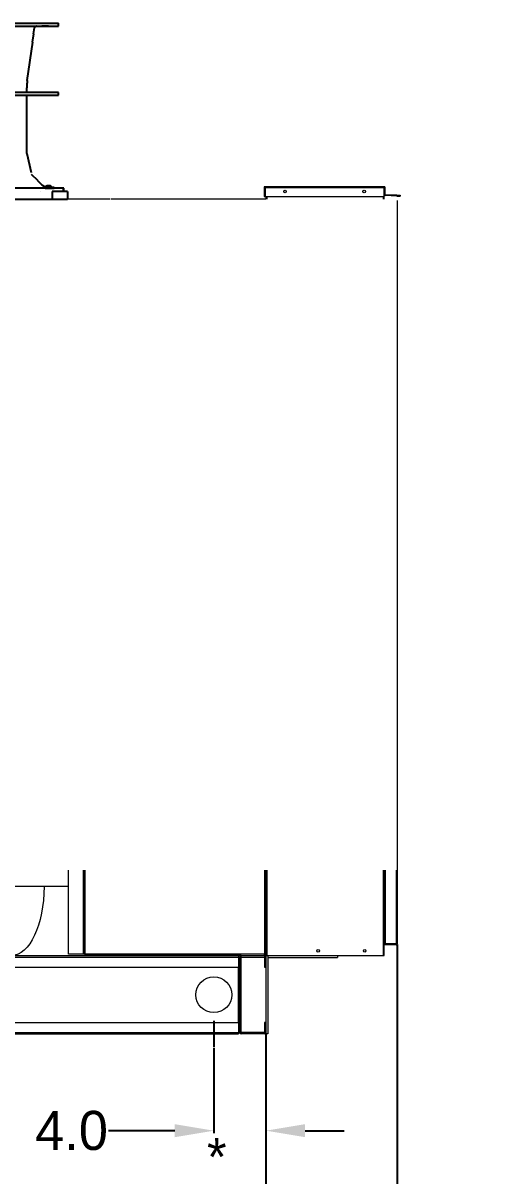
# Model space of a CAD drawing. Header units: inches. Extents: x 1139 to 1619, y -685 to -381.
# Drawn here: x 1361.3 to 1398.2, y -627.3 to -538.9 of the extents above; entities that cross this region are included whole.
import ezdxf

# ---------------------------------------------------------------- set-up
doc = ezdxf.new("R2010")
doc.units = ezdxf.units.IN
doc.header["$MEASUREMENT"] = 0
doc.header["$PDSIZE"] = -1
doc.layers.add('L64', color=7, linetype='Continuous')
doc.dimstyles.get("Standard").update_dxf_attribs({"dimtxt": 3, "dimasz": 3, "dimexe": 0.18, "dimexo": 0.0625, "dimgap": 0.09, "dimtad": 0, "dimtih": 1, "dimtoh": 1, "dimdec": 1, "dimzin": 0, "dimdsep": 46, "dimtxsty": 'Standard', "dimcen": 0.09, "dimadec": 0, "dimazin": 0, "dimtfac": 1, "dimtdec": 1, "dimtofl": 0, "dimtmove": 0, "dimatfit": 3, "dimfxl": 1, "dimtolj": 1, "dimtzin": 0, "dimarcsym": 0})

# ---------------------------------------------------------------- blocks, each defined once
blk = doc.blocks.new('*D8')
at = {"color": 0, "lineweight": -2}
for p, q in [((1379.97, -616.474), (1379.97, -624.022)), ((1375.97, -617.474), (1375.97, -624.022)), ((1372.97, -623.842), (1367.895, -623.842)), ((1382.97, -623.842), (1385.97, -623.842))]:
    blk.add_line(p, q, dxfattribs=at)
at = {"color": 0}
for points in [[(1372.97, -623.342), (1372.97, -624.342), (1375.97, -623.842)], [(1382.97, -623.342), (1382.97, -624.342), (1379.97, -623.842)]]:
    blk.add_solid(points, dxfattribs=at)
at = {"layer": 'Defpoints', "color": 0}
for p in [(1379.97, -616.411), (1375.97, -617.411), (1379.97, -623.842)]:
    blk.add_point(p, dxfattribs=at)
at = {"color": 0, "insert": (1365.055, -623.842), "char_height": 3, "attachment_point": 5}
blk.add_mtext('\\A1;4.0', dxfattribs=at)
blk = doc.blocks.new('*D9')
at = {"color": 0, "lineweight": -2}
for p, q in [((1390.045, -609.568), (1390.045, -630.957)), ((1379.97, -616.474), (1379.97, -630.957)), ((1382.97, -630.777), (1387.045, -630.777)), ((1390.045, -630.777), (1394.119, -630.777))]:
    blk.add_line(p, q, dxfattribs=at)
at = {"color": 0}
for points in [[(1382.97, -630.277), (1382.97, -631.277), (1379.97, -630.777)], [(1387.045, -630.277), (1387.045, -631.277), (1390.045, -630.777)]]:
    blk.add_solid(points, dxfattribs=at)
at = {"layer": 'Defpoints', "color": 0}
for p in [(1390.045, -609.506), (1379.97, -616.411), (1390.045, -630.777)]:
    blk.add_point(p, dxfattribs=at)
at = {"color": 0, "insert": (1395.959, -630.777), "char_height": 3, "attachment_point": 5}
blk.add_mtext('\\A1;10', dxfattribs=at)
blk = doc.blocks.new('*D11')
at = {"color": 0, "lineweight": -2}
for p, q in [((1379.97, -618.075), (1379.97, -630.957)), ((1301.977, -620.257), (1301.977, -630.957)), ((1304.977, -630.777), (1336.633, -630.777)), ((1376.97, -630.777), (1345.313, -630.777))]:
    blk.add_line(p, q, dxfattribs=at)
at = {"color": 0}
for points in [[(1304.977, -630.277), (1304.977, -631.277), (1301.977, -630.777)], [(1376.97, -630.277), (1376.97, -631.277), (1379.97, -630.777)]]:
    blk.add_solid(points, dxfattribs=at)
at = {"layer": 'Defpoints', "color": 0}
for p in [(1379.97, -618.013), (1301.977, -620.195), (1301.977, -630.777)]:
    blk.add_point(p, dxfattribs=at)
at = {"color": 0, "insert": (1340.973, -630.777), "char_height": 3, "attachment_point": 5}
blk.add_mtext('\\A1;78.0', dxfattribs=at)

msp = doc.modelspace()

# ---------------------------------------------------------------- linework, layer by layer
at = {"color": 0, "linetype": 'Continuous', "lineweight": 25}
for p, q in [((1332.637, -538.858), (1364.057, -538.858)), ((1332.637, -539.086), (1364.057, -539.086)), ((1362.138, -539.692), (1362.202, -539.236)), ((1362.357, -539.101), (1362.595, -539.099)), ((1363.406, -539.092), (1364.057, -539.086)), ((1364.057, -539.086), (1364.057, -538.858)), ((1361.655, -543.277), (1362.07, -540.324)), ((1362.068, -540.323), (1362.157, -539.692)), ((1361.616, -544.161), (1361.616, -543.825)), ((1364.057, -544.182), (1329.687, -544.161)), ((1329.687, -544.417), (1364.057, -544.395)), ((1361.616, -548.878), (1361.616, -544.417)), ((1364.057, -544.395), (1364.057, -544.182)), ((1361.616, -548.878), (1361.949, -550.314)), ((1362.454, -550.944), (1361.987, -550.484)), ((1362.436, -550.944), (1362.773, -551.275)), ((1328.444, -551.499), (1362.86, -551.499)), ((1362.86, -551.527), (1328.444, -551.527)), ((1362.686, -551.771), (1362.686, -551.769)), ((1362.773, -551.275), (1363.06, -551.431)), ((1362.86, -551.465), (1362.86, -551.536)), ((1362.987, -551.465), (1362.86, -551.465)), ((1363.726, -551.465), (1362.987, -551.465)), ((1363.06, -551.426), (1363.057, -551.465)), ((1363.128, -551.426), (1363.06, -551.426)), ((1363.526, -551.426), (1363.128, -551.426)), ((1363.372, -551.34), (1363.372, -551.339)), ((1363.529, -551.465), (1363.526, -551.426)), ((1363.565, -551.771), (1363.565, -552.362)), ((1364.746, -551.771), (1363.565, -551.771)), ((1363.715, -551.544), (1363.661, -551.544)), ((1363.726, -551.543), (1363.715, -551.544)), ((1363.726, -551.544), (1363.726, -551.465)), ((1364.373, -551.537), (1363.726, -551.531)), ((1364.455, -551.537), (1364.373, -551.537)), ((1364.434, -551.713), (1364.437, -551.545)), ((1364.452, -551.713), (1364.455, -551.545)), ((1364.746, -551.771), (1364.746, -552.362)), ((1327.739, -552.362), (1363.565, -552.362)), ((1363.565, -552.362), (1364.746, -552.362))]:
    msp.add_line(p, q, dxfattribs=at)
at = {"color": 0}
msp.add_line((1375.97, -615.411), (1375.97, -617.411), dxfattribs=at)
msp.add_line((1375.97, -615.411), (1375.97, -617.411), dxfattribs=at)
at = {"color": 0, "linetype": 'Continuous', "lineweight": 25}
for centre, radius, start, end in [((1365.553, -543.825), 3.937, 171.99984, 180), ((1363.293, -551.639), 0.316, 111.98436, 137.47455), ((1363.293, -551.639), 0.316, 42.52545, 68.05136)]:
    msp.add_arc(centre, radius, start, end, dxfattribs=at)
for points, knots in [([(1362.357, -539.101), (1362.339, -539.102), (1362.303, -539.106), (1362.256, -539.134), (1362.221, -539.174), (1362.206, -539.211), (1362.202, -539.232), (1362.202, -539.236)], [0, 0, 0, 0, 0.237768, 0.475541, 0.713069, 0.950081, 1, 1, 1, 1]), ([(1362.595, -539.099), (1362.641, -539.098), (1362.734, -539.097), (1362.868, -539.096), (1362.996, -539.095), (1363.11, -539.094), (1363.211, -539.093), (1363.292, -539.093), (1363.355, -539.092), (1363.393, -539.092), (1363.41, -539.092), (1363.406, -539.092), (1363.406, -539.092)], [0, 0, 0, 0, 0.107042, 0.217187, 0.324229, 0.434374, 0.541414, 0.651557, 0.758592, 0.868733, 0.975764, 1, 1, 1, 1]), ([(1363.284, -539.09), (1363.281, -539.09), (1363.275, -539.09), (1363.231, -539.09), (1363.166, -539.091), (1363.085, -539.092), (1362.998, -539.093), (1362.914, -539.093), (1362.843, -539.094), (1362.792, -539.094), (1362.774, -539.094), (1362.771, -539.094), (1362.782, -539.094), (1362.824, -539.093), (1362.89, -539.093), (1362.971, -539.092), (1363.058, -539.091), (1363.142, -539.091), (1363.213, -539.09), (1363.264, -539.09), (1363.282, -539.09), (1363.284, -539.09), (1363.284, -539.09)], [0, 0, 0, 0, 0.053685, 0.107368, 0.161055, 0.214742, 0.268432, 0.322121, 0.375809, 0.429494, 0.483179, 0.5, 0.553685, 0.607369, 0.661055, 0.714742, 0.768431, 0.822121, 0.875809, 0.929494, 0.983179, 1, 1, 1, 1]), ([(1363.661, -551.544), (1363.636, -551.544), (1363.605, -551.544), (1363.56, -551.543), (1363.551, -551.543), (1363.531, -551.543), (1363.522, -551.543), (1363.492, -551.543), (1363.471, -551.543), (1363.438, -551.543), (1363.427, -551.542), (1363.404, -551.542), (1363.393, -551.542), (1363.359, -551.542), (1363.336, -551.542), (1363.301, -551.542), (1363.289, -551.541), (1363.266, -551.541), (1363.254, -551.541), (1363.22, -551.541), (1363.197, -551.541), (1363.163, -551.54), (1363.152, -551.54), (1363.13, -551.54), (1363.119, -551.54), (1363.088, -551.54), (1363.067, -551.539), (1363.029, -551.539), (1363.011, -551.539), (1362.977, -551.538), (1362.962, -551.538), (1362.933, -551.538), (1362.921, -551.538), (1362.899, -551.537), (1362.89, -551.537), (1362.875, -551.537), (1362.869, -551.537), (1362.862, -551.537), (1362.86, -551.537), (1362.86, -551.536)], [0, 0, 0, 0, 0.125, 0.125, 0.15625, 0.15625, 0.1875, 0.1875, 0.25, 0.25, 0.28125, 0.28125, 0.3125, 0.3125, 0.375, 0.375, 0.40625, 0.40625, 0.4375, 0.4375, 0.5, 0.5, 0.53125, 0.53125, 0.5625, 0.5625, 0.625, 0.625, 0.6875, 0.6875, 0.75, 0.75, 0.8125, 0.8125, 0.875, 0.875, 0.9375, 0.9375, 1, 1, 1, 1]), ([(1363.2, -551.34), (1363.196, -551.341), (1363.188, -551.343), (1363.179, -551.345), (1363.175, -551.346), (1363.175, -551.346), (1363.175, -551.346)], [0, 0, 0, 0, 0.310012, 0.620284, 0.923072, 1, 1, 1, 1]), ([(1363.2, -551.34), (1363.202, -551.339), (1363.206, -551.338), (1363.211, -551.338), (1363.213, -551.338), (1363.214, -551.338)], [0, 0, 0, 0, 0.336266, 0.673008, 1, 1, 1, 1]), ([(1363.214, -551.339), (1363.214, -551.339), (1363.214, -551.339), (1363.214, -551.34), (1363.214, -551.34)], [0, 0, 0, 0, 0.722606, 1, 1, 1, 1]), ([(1363.279, -551.34), (1363.275, -551.341), (1363.267, -551.343), (1363.253, -551.345), (1363.239, -551.346), (1363.228, -551.346), (1363.219, -551.345), (1363.214, -551.343), (1363.214, -551.341), (1363.214, -551.341)], [0, 0, 0, 0, 0.154655, 0.309459, 0.460521, 0.607228, 0.75226, 0.898895, 1, 1, 1, 1]), ([(1363.279, -551.34), (1363.283, -551.338), (1363.288, -551.338), (1363.298, -551.338), (1363.303, -551.338), (1363.307, -551.34)], [0, 0, 0, 0, 0.5, 0.5, 1, 1, 1, 1]), ([(1363.372, -551.341), (1363.372, -551.341), (1363.372, -551.343), (1363.367, -551.345), (1363.358, -551.346), (1363.346, -551.346), (1363.333, -551.345), (1363.319, -551.343), (1363.311, -551.341), (1363.307, -551.34)], [0, 0, 0, 0, 0.095307, 0.250124, 0.40119, 0.547904, 0.692937, 0.839576, 1, 1, 1, 1]), ([(1363.372, -551.338), (1363.373, -551.338), (1363.374, -551.338), (1363.379, -551.338), (1363.383, -551.339), (1363.386, -551.34), (1363.386, -551.34)], [0, 0, 0, 0, 0.327625, 0.645743, 0.962962, 1, 1, 1, 1]), ([(1363.41, -551.346), (1363.41, -551.346), (1363.411, -551.346), (1363.411, -551.346), (1363.41, -551.346), (1363.403, -551.344), (1363.395, -551.342), (1363.389, -551.34), (1363.386, -551.34)], [0, 0, 0, 0, 0.014816, 0.128804, 0.369196, 0.609467, 0.853324, 1, 1, 1, 1]), ([(1364.378, -551.771), (1364.385, -551.77), (1364.4, -551.768), (1364.418, -551.755), (1364.431, -551.736), (1364.433, -551.721), (1364.434, -551.713)], [0, 0, 0, 0, 0.250003, 0.500004, 0.750006, 1, 1, 1, 1]), ([(1364.452, -551.713), (1364.452, -551.72), (1364.451, -551.727), (1364.445, -551.742), (1364.44, -551.748), (1364.429, -551.76), (1364.422, -551.764), (1364.407, -551.77), (1364.4, -551.771), (1364.393, -551.771)], [0, 0, 0, 0, 0.25, 0.25, 0.5, 0.5, 0.75, 0.75, 1, 1, 1, 1]), ([(1364.455, -551.545), (1364.455, -551.545), (1364.454, -551.545), (1364.447, -551.545), (1364.443, -551.545), (1364.437, -551.545)], [0, 0, 0, 0, 0.5, 0.5, 1, 1, 1, 1]), ([(1364.455, -551.545), (1364.455, -551.541), (1364.455, -551.537), (1364.455, -551.537), (1364.455, -551.537)], [0, 0, 0, 0, 0.999997, 1, 1, 1, 1])]:
    msp.add_open_spline(points, degree=3, knots=knots, dxfattribs=at)
msp.add_open_spline([(1364.434, -551.713), (1364.446, -551.713), (1364.452, -551.713), (1364.452, -551.713)], degree=3, dxfattribs=at)
at = {"layer": 'L64', "color": 0, "linetype": 'Continuous', "lineweight": 15}
for p, q in [((1379.822, -551.487), (1379.897, -551.487)), ((1379.822, -551.487), (1379.822, -552.161)), ((1379.897, -551.487), (1379.897, -552.161)), ((1379.898, -551.411), (1379.898, -551.487)), ((1389.041, -551.411), (1379.898, -551.411)), ((1379.898, -551.487), (1389.041, -551.487)), ((1379.898, -551.487), (1379.898, -552.161)), ((1389.041, -551.487), (1389.041, -551.411)), ((1389.041, -552.161), (1389.041, -551.487)), ((1389.042, -551.549), (1389.041, -551.549)), ((1389.042, -551.487), (1389.117, -551.487)), ((1389.042, -552.024), (1389.042, -551.487)), ((1389.117, -552.024), (1389.117, -551.487)), ((1368.014, -552.362), (1302.514, -552.362)), ((1379.97, -552.362), (1368.095, -552.362)), ((1379.822, -552.161), (1379.897, -552.161)), ((1379.898, -552.161), (1389.041, -552.161)), ((1379.97, -552.161), (1379.97, -552.362)), ((1380.045, -552.161), (1380.045, -552.362)), ((1388.97, -552.161), (1388.97, -552.362)), ((1389.042, -552.024), (1389.117, -552.024)), ((1389.045, -552.362), (1389.045, -552.024)), ((1389.118, -552.025), (1389.114, -552.1)), ((1390.01, -552.139), (1389.114, -552.1)), ((1390.013, -552.064), (1389.118, -552.025)), ((1390.013, -552.064), (1390.01, -552.139)), ((1390.01, -552.139), (1390.26, -552.15)), ((1390.013, -552.064), (1390.263, -552.075)), ((1390.045, -552.47), (1390.045, -609.506)), ((1390.045, -552.47), (1390.045, -609.506)), ((1390.263, -552.075), (1390.26, -552.15)), ((1364.824, -610.306), (1364.824, -603.862)), ((1365.969, -610.306), (1365.969, -603.862)), ((1365.97, -603.862), (1365.97, -610.306)), ((1366.075, -603.862), (1366.075, -610.306)), ((1379.864, -603.862), (1379.864, -610.306)), ((1379.97, -603.862), (1379.97, -610.411)), ((1380.045, -603.862), (1380.045, -610.411)), ((1388.97, -603.862), (1388.97, -610.411)), ((1388.97, -603.862), (1388.97, -610.411)), ((1389.045, -610.411), (1389.045, -603.862)), ((1389.045, -610.411), (1389.045, -603.862)), ((1389.12, -609.006), (1389.12, -603.862)), ((1389.12, -609.006), (1389.12, -603.862)), ((1389.121, -603.862), (1389.121, -609.506)), ((1389.121, -603.862), (1389.121, -609.506)), ((1389.97, -603.862), (1389.97, -609.506)), ((1389.97, -603.862), (1389.97, -609.506)), ((1364.824, -605.099), (1359.576, -605.099)), ((1389.12, -609.006), (1389.045, -609.006)), ((1389.12, -609.006), (1389.12, -609.506)), ((1365.969, -610.306), (1364.824, -610.306)), ((1365.97, -610.306), (1365.969, -610.306)), ((1366.075, -610.306), (1365.97, -610.306)), ((1379.864, -610.306), (1366.075, -610.306)), ((1366.075, -610.306), (1366.075, -610.411)), ((1379.97, -610.306), (1379.864, -610.306)), ((1379.864, -610.307), (1379.864, -610.411)), ((1389.12, -609.506), (1389.045, -609.506)), ((1389.97, -609.507), (1389.045, -609.507)), ((1389.97, -609.581), (1389.045, -609.581)), ((1389.121, -609.506), (1389.12, -609.506)), ((1389.97, -609.506), (1389.121, -609.506)), ((1390.045, -609.506), (1389.97, -609.506)), ((1389.97, -609.507), (1389.97, -609.581)), ((1304.083, -610.411), (1377.864, -610.411)), ((1304.083, -610.517), (1377.864, -610.517)), ((1378.075, -610.411), (1366.075, -610.411)), ((1377.864, -610.411), (1377.864, -610.517)), ((1377.864, -610.517), (1377.864, -611.286)), ((1377.864, -610.517), (1377.865, -610.517)), ((1377.97, -610.517), (1377.865, -610.517)), ((1377.865, -610.517), (1377.865, -616.306)), ((1377.97, -610.517), (1377.97, -616.306)), ((1377.97, -610.517), (1378.074, -610.517)), ((1378.074, -616.306), (1378.074, -610.517)), ((1378.075, -610.516), (1378.075, -610.411)), ((1378.075, -610.411), (1379.864, -610.411)), ((1378.075, -610.516), (1379.864, -610.516)), ((1379.864, -610.411), (1379.864, -610.516)), ((1379.865, -610.517), (1379.97, -610.517)), ((1379.865, -610.517), (1379.865, -611.286)), ((1379.97, -610.411), (1380.045, -610.411)), ((1379.97, -610.411), (1379.97, -610.517)), ((1379.97, -610.517), (1379.97, -611.286)), ((1380.045, -610.411), (1388.97, -610.411)), ((1380.104, -610.411), (1380.104, -616.411)), ((1380.105, -610.411), (1380.105, -616.411)), ((1380.105, -610.546), (1385.47, -610.546)), ((1380.105, -610.547), (1381.97, -610.547)), ((1385.47, -610.411), (1385.47, -610.546)), ((1388.97, -610.411), (1389.045, -610.411)), ((1304.083, -611.286), (1377.864, -611.286)), ((1377.864, -615.536), (1377.864, -611.286)), ((1379.865, -611.286), (1379.97, -611.286)), ((1379.97, -611.286), (1379.97, -615.536)), ((1304.083, -615.536), (1377.864, -615.536)), ((1377.864, -615.536), (1377.864, -616.306)), ((1379.865, -615.536), (1379.865, -616.306)), ((1379.97, -615.536), (1379.865, -615.536)), ((1379.97, -615.536), (1379.97, -616.306)), ((1304.083, -616.306), (1377.864, -616.306)), ((1304.083, -616.411), (1377.864, -616.411)), ((1377.864, -616.306), (1377.864, -616.411)), ((1377.865, -616.306), (1377.864, -616.306)), ((1377.97, -616.306), (1377.865, -616.306)), ((1378.074, -616.306), (1377.97, -616.306)), ((1378.075, -616.411), (1378.075, -616.307)), ((1379.864, -616.307), (1378.075, -616.307)), ((1379.864, -616.411), (1378.075, -616.411)), ((1379.864, -616.307), (1379.864, -616.411)), ((1379.97, -616.306), (1379.865, -616.306)), ((1379.97, -616.306), (1379.97, -616.411)), ((1380.104, -616.411), (1379.97, -616.411)), ((1380.104, -616.411), (1380.105, -616.411))]:
    msp.add_line(p, q, dxfattribs=at)
for centre, radius in [((1381.432, -551.786), 0.0995), ((1387.507, -551.786), 0.0995), ((1383.97, -610.036), 0.0995), ((1387.545, -610.036), 0.0995), ((1375.97, -613.411), 1.375)]:
    msp.add_circle(centre, radius, dxfattribs=at)
for centre, radius, start, end in [((1379.898, -551.487), 0.0757, 90, 180), ((1379.898, -551.487), 0.001, 90, 180), ((1389.041, -551.487), 0.0757, 0, 90), ((1389.041, -551.487), 0.001, 0, 90), ((1389.118, -552.024), 0.0757, 196.65295, 267.5), ((1389.118, -552.024), 0.001, 180, 267.5), ((1389.97, -609.506), 0.001, 270, 0), ((1389.97, -609.506), 0.0757, 270, 0), ((1378.075, -610.517), 0.106, 90, 180), ((1378.075, -610.517), 0.001, 90, 180), ((1379.864, -610.517), 0.106, 0, 90), ((1379.864, -610.517), 0.001, 0, 90), ((1378.075, -616.306), 0.106, 180, 270), ((1378.075, -616.306), 0.001, 180, 270), ((1379.864, -616.306), 0.001, 270, 0), ((1379.864, -616.306), 0.106, 270, 0)]:
    msp.add_arc(centre, radius, start, end, dxfattribs=at)
at = {"layer": 'L64', "color": 0, "linetype": 'Continuous', "lineweight": 15, "extrusion": (4.3e-15, 0, -1)}
msp.add_ellipse((1360.444, -605.036), major_axis=(0, 5.375), ratio=0.465116, start_param=1.582424, end_param=3.136731, dxfattribs=at)
at = {"layer": 'L64', "color": 0, "linetype": 'Continuous', "lineweight": 15}
for points, knots in [([(1379.863, -610.411), (1379.863, -610.41), (1379.863, -610.407), (1379.863, -610.382), (1379.864, -610.347), (1379.864, -610.32), (1379.864, -610.306)], [0, 0, 0, 0, 0.250001, 0.499999, 0.75, 1, 1, 1, 1]), ([(1379.97, -610.306), (1379.968, -610.32), (1379.965, -610.347), (1379.94, -610.382), (1379.905, -610.407), (1379.878, -610.41), (1379.864, -610.411)], [0, 0, 0, 0, 0.250001, 0.5, 0.75, 1, 1, 1, 1])]:
    msp.add_open_spline(points, degree=3, knots=knots, dxfattribs=at)

# ---------------------------------------------------------------- texts
at = {"color": 0, "text_generation_flag": 2}
msp.add_text('*', height=2.889, dxfattribs=at).set_placement((1376.949, -627.298))

# ---------------------------------------------------------------- dimensions: what is measured, and where the dimension line sits
at = {"color": 0}
dim = msp.add_linear_dim(base=(1390.045, -630.777), p1=(1379.97, -616.411), p2=(1390.045, -609.506), angle=180, text='10', dimstyle='Standard', dxfattribs=at)
dim.commit()
dim.dimension.update_dxf_attribs({"geometry": '*D9', "text_midpoint": (1395.959, -630.777), "dimtype": 160})
dim = msp.add_linear_dim(base=(1379.97, -623.842), p1=(1375.97, -617.411), p2=(1379.97, -616.411), angle=180, dimstyle='Standard', dxfattribs=at)
dim.commit()
dim.dimension.update_dxf_attribs({"geometry": '*D8', "text_midpoint": (1365.055, -623.842), "dimtype": 160})
dim = msp.add_linear_dim(base=(1301.977, -630.777), p1=(1379.97, -618.013), p2=(1301.977, -620.195), angle=180, dimstyle='Standard', dxfattribs=at)
dim.commit()
dim.dimension.update_dxf_attribs({"geometry": '*D11', "text_midpoint": (1340.973, -630.777)})

doc.saveas('drawing.dxf')
